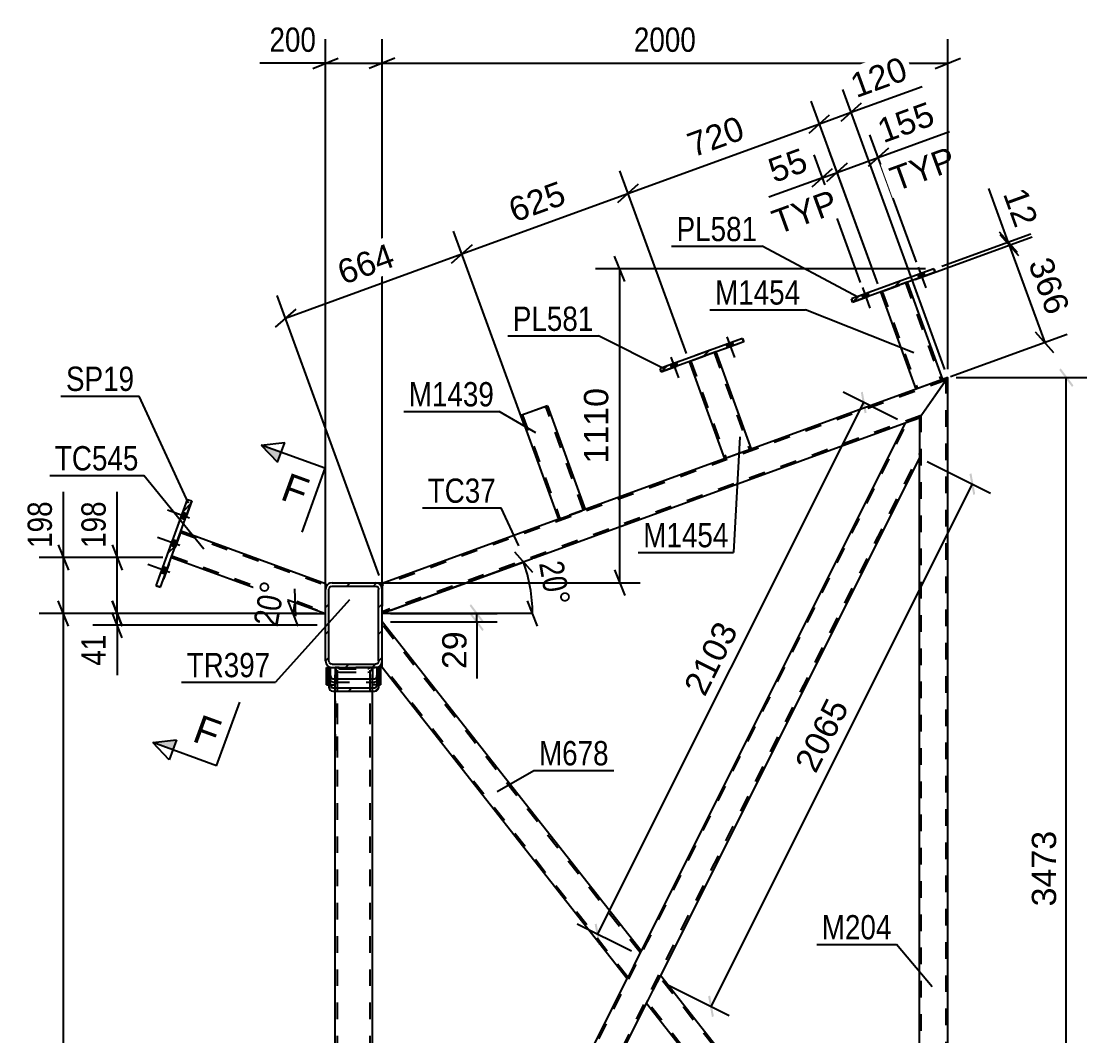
# Model space of a CAD drawing. Header units: millimetres. Extents: x -147 to 1042, y -583 to 258.
# Drawn here: x 128.5 to 254.1, y -485.5 to -365.9 of the extents above; entities that cross this region are included whole.
import ezdxf

# ---------------------------------------------------------------- set-up
doc = ezdxf.new("R2010")
doc.units = ezdxf.units.MM
doc.linetypes.add('DXK_LINE_DOT2', pattern=[3.9198, 1.9599, -1.9599])
doc.styles.add('Arial', font='arial.ttf', dxfattribs={"height": 0.2})
doc.styles.add('Arial Narrow', font='ARIALN.TTF', dxfattribs={"height": 0.2})

# ---------------------------------------------------------------- blocks, each defined once
blk = doc.blocks.new('Part-335478933-2791 - 2621')
at = {"linetype": 'Continuous'}
h = blk.add_hatch(dxfattribs=at)
h.set_pattern_fill('', scale=0.7, style=0, pattern_type=0)
h.set_pattern_definition([(45, (144.9265, -432.6622), (-1.57154, 1.57154), [])])
h.paths.add_polyline_path([(144.43, -432.48), (144.93, -432.66), (148.63, -422.48), (148.13, -422.3)])
at = {"color": 7, "linetype": 'DXK_LINE_DOT2'}
for p, q in [((144.43, -432.48), (148.13, -422.3)), ((148.63, -422.48), (144.93, -432.66)), ((148.13, -422.3), (148.63, -422.48)), ((144.93, -432.66), (144.43, -432.48))]:
    blk.add_line(p, q, dxfattribs=at)
at = {"color": 2, "linetype": 'Continuous'}
for p, q in [((144.43, -432.48), (148.13, -422.3)), ((144.93, -432.66), (148.63, -422.48)), ((148.13, -422.3), (148.63, -422.48)), ((144.43, -432.48), (144.93, -432.66))]:
    blk.add_line(p, q, dxfattribs=at)
blk = doc.blocks.new('Part-335478933-2703 - 2621')
at = {"color": 7, "linetype": 'DXK_LINE_DOT2'}
for p, q in [((165.51, -442.12), (169.91, -442.12)), ((165.51, -444.92), (165.51, -442.12)), ((165.78, -538.46), (165.78, -442.12)), ((169.64, -538.46), (169.64, -442.12)), ((169.91, -444.92), (169.91, -442.12)), ((165.51, -538.46), (165.51, -535.66)), ((169.91, -538.46), (169.91, -535.66)), ((165.51, -538.46), (169.91, -538.46))]:
    blk.add_line(p, q, dxfattribs=at)
at = {"color": 2, "linetype": 'Continuous'}
for p, q in [((165.51, -535.66), (165.51, -444.92)), ((169.91, -535.66), (169.91, -444.92))]:
    blk.add_line(p, q, dxfattribs=at)
blk = doc.blocks.new('Part-335478933-2632 - 2621')
at = {"color": 2, "linetype": 'Continuous'}
for p, q in [((169.91, -442.12), (169.91, -443.45)), ((170.44, -442.12), (170.24, -442.12)), ((170.91, -442.12), (170.71, -442.12)), ((170.91, -444.17), (170.91, -442.12)), ((170.91, -444.17), (170.7, -444.17))]:
    blk.add_line(p, q, dxfattribs=at)
at = {"color": 7, "linetype": 'DXK_LINE_DOT2'}
for p, q in [((170.24, -442.12), (169.91, -442.12)), ((170.71, -442.12), (170.44, -442.12)), ((169.91, -444.17), (169.91, -443.45)), ((170.7, -444.17), (169.91, -444.17))]:
    blk.add_line(p, q, dxfattribs=at)
blk = doc.blocks.new('Part-335478933-2642 - 2621')
at = {"color": 2, "linetype": 'Continuous'}
for p, q in [((164.51, -442.12), (164.71, -442.12)), ((164.51, -444.17), (164.51, -442.12)), ((164.98, -442.12), (165.18, -442.12)), ((165.51, -442.12), (165.51, -443.45)), ((164.51, -444.17), (164.71, -444.17))]:
    blk.add_line(p, q, dxfattribs=at)
at = {"color": 7, "linetype": 'DXK_LINE_DOT2'}
for p, q in [((164.71, -442.12), (164.98, -442.12)), ((165.18, -442.12), (165.51, -442.12)), ((164.71, -444.17), (165.51, -444.17)), ((165.51, -444.17), (165.51, -443.45))]:
    blk.add_line(p, q, dxfattribs=at)
blk = doc.blocks.new('Part-335478933-2667 - 2621')
at = {"linetype": 'Continuous'}
h = blk.add_hatch(dxfattribs=at)
h.set_pattern_fill('', scale=0.7, style=0, pattern_type=0)
h.set_pattern_definition([(45, (164.3764, -441.3226), (-1.57154, 1.57154), [])])
h.paths.add_polyline_path([(164.38, -432.92), (164.38, -441.32), (164.44, -441.63), (164.61, -441.89), (164.87, -442.06), (165.18, -442.12), (170.24, -442.12), (170.55, -442.06), (170.81, -441.89), (170.98, -441.63), (171.04, -441.32), (171.04, -432.92), (170.98, -432.62), (170.81, -432.36), (170.55, -432.18), (170.24, -432.12), (165.18, -432.12), (164.87, -432.18), (164.61, -432.36), (164.44, -432.62)])
h.paths.add_polyline_path([(164.89, -432.64), (165.02, -432.55), (165.18, -432.52), (170.24, -432.52), (170.4, -432.55), (170.53, -432.64), (170.61, -432.77), (170.64, -432.92), (170.64, -441.32), (170.61, -441.48), (170.53, -441.61), (170.4, -441.69), (170.24, -441.72), (165.18, -441.72), (165.02, -441.69), (164.89, -441.61), (164.81, -441.48), (164.78, -441.32), (164.78, -432.92), (164.81, -432.77)])
at = {"color": 2, "linetype": 'Continuous'}
for p, q in [((164.44, -432.62), (164.38, -432.92)), ((164.38, -441.32), (164.38, -432.92)), ((164.78, -432.92), (164.81, -432.77)), ((164.78, -441.32), (164.78, -432.92)), ((165.18, -432.12), (164.87, -432.18)), ((165.02, -432.55), (165.18, -432.52)), ((165.18, -432.12), (170.24, -432.12)), ((165.18, -432.52), (170.24, -432.52)), ((170.55, -432.18), (170.24, -432.12)), ((170.24, -432.52), (170.4, -432.55)), ((170.61, -432.77), (170.64, -432.92)), ((170.64, -441.32), (170.64, -432.92)), ((171.04, -432.92), (170.98, -432.62)), ((171.04, -441.32), (171.04, -432.92)), ((164.38, -441.32), (164.44, -441.63)), ((164.81, -441.48), (164.78, -441.32)), ((165.18, -441.72), (165.02, -441.69)), ((165.18, -441.72), (170.24, -441.72)), ((170.4, -441.69), (170.24, -441.72)), ((170.64, -441.32), (170.61, -441.48)), ((170.98, -441.63), (171.04, -441.32)), ((164.87, -442.06), (165.18, -442.12)), ((165.18, -442.12), (170.24, -442.12)), ((170.24, -442.12), (170.55, -442.06))]:
    blk.add_line(p, q, dxfattribs=at)
for centre, radius, start, end in [((165.18, -432.92), 0.8, 112.5, 157.5), ((165.18, -432.92), 0.4, 112.5, 157.5), ((170.24, -432.92), 0.4, 22.5, 67.5), ((170.24, -432.92), 0.8, 22.5, 67.5), ((165.18, -441.32), 0.8, 202.5, 247.5), ((165.18, -441.32), 0.4, 202.5, 247.5), ((170.24, -441.32), 0.4, 292.5, 337.5), ((170.24, -441.32), 0.8, 292.5, 337.5)]:
    blk.add_arc(centre, radius, start, end, dxfattribs=at)
blk = doc.blocks.new('Part-335478933-2677 - 2621')
at = {"color": 7, "linetype": 'DXK_LINE_DOT2'}
for p, q in [((147.35, -426.01), (146.21, -429.14)), ((147.28, -426.19), (164.38, -432.42)), ((146.28, -428.95), (164.38, -435.54)), ((164.38, -432.33), (164.38, -432.2)), ((164.38, -435.75), (164.38, -432.92))]:
    blk.add_line(p, q, dxfattribs=at)
at = {"color": 2, "linetype": 'Continuous'}
for p, q in [((147.35, -426.01), (164.38, -432.2)), ((146.21, -429.14), (164.38, -435.75)), ((164.38, -432.2), (164.38, -432.24)), ((164.38, -432.24), (164.38, -432.33)), ((164.38, -432.33), (164.38, -432.92))]:
    blk.add_line(p, q, dxfattribs=at)
blk = doc.blocks.new('Part-335478933-8691 - 2621')
at = {"color": 7, "linetype": 'DXK_LINE_DOT2'}
for p, q in [((190.52, -411.28), (187.39, -412.42)), ((190.22, -411.39), (190.28, -411.37)), ((190.28, -411.37), (190.29, -411.37)), ((190.29, -411.37), (190.32, -411.36)), ((190.33, -411.35), (190.32, -411.36)), ((190.33, -411.35), (190.33, -411.35)), ((194.77, -423.57), (190.33, -411.35)), ((187.58, -412.35), (187.58, -412.35)), ((187.58, -412.35), (192.01, -424.57)), ((194.96, -423.5), (191.83, -424.64)), ((194.73, -423.58), (194.58, -423.64)), ((192.01, -424.57), (192.03, -424.56)), ((192.03, -424.56), (192.06, -424.55)), ((192.06, -424.55), (192.07, -424.55))]:
    blk.add_line(p, q, dxfattribs=at)
at = {"color": 2, "linetype": 'Continuous'}
for p, q in [((190.15, -411.42), (187.39, -412.42)), ((190.15, -411.42), (190.52, -411.28)), ((190.52, -411.28), (190.52, -411.28)), ((190.52, -411.28), (194.96, -423.5)), ((187.39, -412.42), (187.39, -412.42)), ((187.39, -412.42), (191.83, -424.64)), ((192.2, -424.5), (194.58, -423.64)), ((194.85, -423.54), (194.58, -423.64)), ((194.93, -423.51), (194.85, -423.54)), ((194.96, -423.5), (194.93, -423.51)), ((192.2, -424.5), (191.83, -424.64))]:
    blk.add_line(p, q, dxfattribs=at)
blk = doc.blocks.new('Part-335478933-2712 - 2621')
at = {"linetype": 'Continuous'}
h = blk.add_hatch(dxfattribs=at)
h.set_pattern_fill('', scale=0.7, style=0, pattern_type=0)
h.set_pattern_definition([(45, (164.7097, -444.1387), (-1.57154, 1.57154), [])])
h.paths.add_polyline_path([(164.71, -442.12), (164.71, -444.14), (164.75, -444.44), (164.87, -444.69), (165.04, -444.86), (165.24, -444.92), (170.18, -444.92), (170.38, -444.86), (170.55, -444.69), (170.67, -444.44), (170.71, -444.14), (170.71, -442.12), (170.44, -442.12), (170.44, -444.14), (170.42, -444.29), (170.36, -444.41), (170.28, -444.5), (170.18, -444.53), (165.24, -444.53), (165.14, -444.5), (165.05, -444.41), (165, -444.29), (164.98, -444.14), (164.98, -442.12)])
at = {"color": 7, "linetype": 'DXK_LINE_DOT2'}
for p, q in [((164.71, -444.14), (164.71, -442.12)), ((164.98, -442.12), (164.71, -442.12)), ((164.75, -443.36), (164.71, -443.06)), ((164.98, -444.14), (164.98, -442.12)), ((170.71, -442.12), (170.44, -442.12)), ((170.44, -442.12), (170.44, -444.14)), ((170.71, -443.06), (170.67, -443.36)), ((170.71, -444.14), (170.71, -442.12)), ((165.24, -443.84), (165.04, -443.78)), ((165.24, -443.84), (170.18, -443.84)), ((170.38, -443.78), (170.18, -443.84))]:
    blk.add_line(p, q, dxfattribs=at)
at = {"color": 2, "linetype": 'Continuous'}
for p, q in [((164.71, -444.14), (164.71, -442.12)), ((164.98, -442.12), (164.71, -442.12)), ((164.98, -444.14), (164.98, -442.12)), ((164.98, -443.06), (165, -443.21)), ((170.42, -443.21), (170.44, -443.06)), ((170.71, -442.12), (170.44, -442.12)), ((170.44, -442.12), (170.44, -444.14)), ((170.71, -444.14), (170.71, -442.12)), ((164.71, -444.14), (164.75, -444.44)), ((165, -444.29), (164.98, -444.14)), ((165.14, -443.42), (165.24, -443.45)), ((165.24, -443.45), (170.18, -443.45)), ((170.18, -443.45), (170.28, -443.42)), ((170.44, -444.14), (170.42, -444.29)), ((170.67, -444.44), (170.71, -444.14)), ((165.04, -444.86), (165.24, -444.92)), ((165.24, -444.53), (165.14, -444.5)), ((165.24, -444.53), (170.18, -444.53)), ((165.24, -444.92), (170.18, -444.92)), ((170.28, -444.5), (170.18, -444.53)), ((170.18, -444.92), (170.38, -444.86))]:
    blk.add_line(p, q, dxfattribs=at)
for centre, radius, start, end in [((165.34, -443.13), 0.354, 193.2949, 235.5336), ((170.08, -443.13), 0.354, 304.4664, 346.7051), ((165.44, -444.27), 0.709, 193.2949, 235.5336), ((165.34, -444.21), 0.354, 193.2949, 235.5336), ((170.08, -444.21), 0.354, 304.4664, 346.7051), ((169.98, -444.27), 0.709, 304.4664, 346.7051)]:
    blk.add_arc(centre, radius, start, end, dxfattribs=at)
at = {"color": 7, "linetype": 'DXK_LINE_DOT2'}
for centre, start, end in [((165.44, -443.2), 193.2949, 235.5336), ((169.98, -443.2), 304.4664, 346.7051)]:
    blk.add_arc(centre, 0.709, start, end, dxfattribs=at)
blk = doc.blocks.new('Part-335478933-2781 - 2621')
at = {"color": 2, "linetype": 'Continuous'}
for p, q in [((237.71, -407.94), (234.38, -412.7)), ((237.71, -407.94), (237.09, -408.16)), ((235.9, -408.6), (214.54, -416.37)), ((232.68, -413.32), (171.04, -435.75)), ((213.33, -416.81), (194.96, -423.5)), ((192.2, -424.5), (171.04, -432.2)), ((171.04, -432.2), (171.04, -432.63)), ((171.04, -432.63), (171.04, -432.92))]:
    blk.add_line(p, q, dxfattribs=at)
at = {"color": 7, "linetype": 'DXK_LINE_DOT2'}
for p, q in [((237.59, -408.11), (237.71, -407.94)), ((237.51, -408.22), (171.04, -432.42)), ((237.09, -408.16), (235.9, -408.6)), ((234.58, -412.41), (171.04, -435.54)), ((234.38, -412.7), (232.68, -413.32)), ((214.54, -416.37), (213.33, -416.81)), ((194.96, -423.5), (192.2, -424.5)), ((171.04, -432.2), (171.04, -432.24)), ((171.04, -432.24), (171.04, -432.33)), ((171.04, -432.92), (171.04, -435.75))]:
    blk.add_line(p, q, dxfattribs=at)
blk = doc.blocks.new('Part-335478933-8683 - 2621')
at = {"color": 7, "linetype": 'DXK_LINE_DOT2'}
for p, q in [((207.24, -406.04), (210.37, -404.91)), ((210.37, -404.91), (207.24, -406.04)), ((210.18, -404.97), (210.18, -404.97)), ((210.18, -404.97), (214.35, -416.44)), ((210.37, -404.91), (210.37, -404.91)), ((207.24, -406.04), (207.24, -406.04)), ((207.24, -406.04), (207.24, -406.05)), ((207.24, -406.04), (207.24, -406.05)), ((207.43, -405.98), (207.43, -405.98)), ((207.43, -405.98), (211.59, -417.44)), ((214.54, -416.37), (211.4, -417.51)), ((214.33, -416.45), (214.3, -416.46)), ((211.4, -417.51), (211.4, -417.51))]:
    blk.add_line(p, q, dxfattribs=at)
at = {"color": 2, "linetype": 'Continuous'}
for p, q in [((210.37, -404.91), (214.54, -416.37)), ((207.24, -406.05), (211.4, -417.51)), ((214.54, -416.37), (211.4, -417.51))]:
    blk.add_line(p, q, dxfattribs=at)
blk = doc.blocks.new('Part-335478933-2821 - 2621')
at = {"color": 2, "linetype": 'Continuous'}
for p, q in [((237.71, -407.94), (237.31, -408.51)), ((237.71, -523.72), (237.71, -407.94)), ((237.31, -408.51), (234.38, -412.7)), ((234.38, -517.24), (234.38, -417.38))]:
    blk.add_line(p, q, dxfattribs=at)
at = {"color": 7, "linetype": 'DXK_LINE_DOT2'}
for p, q in [((237.71, -407.94), (237.59, -408.11)), ((237.51, -523.49), (237.51, -408.22)), ((234.38, -412.7), (234.38, -417.38)), ((234.58, -520.22), (234.58, -412.41)), ((234.38, -520), (234.38, -517.24)), ((237.71, -523.72), (234.38, -520))]:
    blk.add_line(p, q, dxfattribs=at)
blk = doc.blocks.new('Part-335478933-2836 - 2621')
at = {"color": 2, "linetype": 'Continuous'}
for p, q in [((234.38, -412.7), (232.68, -413.32)), ((234.38, -412.7), (234.38, -417.38)), ((232.68, -413.32), (201.56, -475.53)), ((234.38, -417.38), (203.84, -478.42)), ((170.91, -536.81), (199.91, -478.82)), ((171.5, -543.09), (202.19, -481.72))]:
    blk.add_line(p, q, dxfattribs=at)
at = {"color": 7, "linetype": 'DXK_LINE_DOT2'}
for p, q in [((170.3, -538.47), (232.95, -413.22)), ((171.22, -543.19), (234.38, -416.93)), ((201.56, -475.53), (199.91, -478.82)), ((203.84, -478.42), (202.19, -481.72)), ((170.08, -538.46), (170.91, -536.81)), ((170.24, -538.46), (170.08, -538.46)), ((170.22, -538.46), (170.24, -538.46)), ((170.51, -538.51), (170.24, -538.46)), ((170.55, -538.52), (170.51, -538.51)), ((170.51, -538.51), (170.55, -538.52)), ((170.51, -538.51), (170.55, -538.52)), ((170.55, -538.52), (170.51, -538.51)), ((171.04, -539.26), (170.98, -538.95)), ((170.98, -538.95), (171.04, -539.26)), ((170.98, -538.95), (171.04, -539.26)), ((171.04, -539.26), (170.98, -538.95)), ((171.04, -543.25), (171.04, -539.26)), ((171.04, -543.25), (171.5, -543.09))]:
    blk.add_line(p, q, dxfattribs=at)
blk.add_arc((170.24, -539.26), 0.8, 22.5, 67.5, dxfattribs=at)
blk.add_arc((170.24, -539.26), 0.8, 22.5, 67.5, dxfattribs=at)
blk.add_arc((170.24, -539.26), 0.8, 22.5, 67.5, dxfattribs=at)
blk.add_arc((170.24, -539.26), 0.8, 22.5, 67.5, dxfattribs=at)
blk = doc.blocks.new('Part-335478933-2851 - 2621')
at = {"color": 2, "linetype": 'Continuous'}
for p, q in [((202.39, -481.32), (203.84, -478.42)), ((234.38, -517.24), (203.84, -478.42)), ((202.19, -481.72), (202.39, -481.32)), ((232.89, -520.74), (202.19, -481.72)), ((234.38, -520), (234.38, -517.24))]:
    blk.add_line(p, q, dxfattribs=at)
at = {"color": 7, "linetype": 'DXK_LINE_DOT2'}
for p, q in [((234.38, -517.57), (203.74, -478.62)), ((202.21, -481.69), (202.39, -481.32)), ((233.08, -520.67), (202.29, -481.52)), ((234.15, -519.75), (233.96, -519.93)), ((234.38, -520), (234.15, -519.75)), ((234.24, -520.25), (232.89, -520.74)), ((234.24, -520.25), (233.96, -519.93))]:
    blk.add_line(p, q, dxfattribs=at)
blk = doc.blocks.new('Part-335478933-2866 - 2621')
at = {"color": 2, "linetype": 'Continuous'}
for p, q in [((201.56, -475.53), (171.04, -436.73)), ((171.04, -442.12), (171.04, -441.32)), ((199.91, -478.82), (171.04, -442.12)), ((201.56, -475.53), (199.91, -478.82))]:
    blk.add_line(p, q, dxfattribs=at)
at = {"color": 7, "linetype": 'DXK_LINE_DOT2'}
for p, q in [((171.04, -441.32), (171.04, -436.73)), ((201.46, -475.73), (171.04, -437.06)), ((200.01, -478.63), (171.04, -441.8))]:
    blk.add_line(p, q, dxfattribs=at)
blk = doc.blocks.new('Bolt-335478933-2869 - 2621')
at = {"linetype": 'Continuous'}
for points in [[(147.82, -424.71), (148.07, -424.02), (147.57, -423.83), (147.32, -424.52)], [(147.82, -424.71), (148.07, -424.02), (147.57, -423.83), (147.32, -424.52)], [(146.65, -427.92), (146.9, -427.23), (146.4, -427.05), (146.15, -427.73)], [(145.49, -431.13), (145.74, -430.44), (145.23, -430.26), (144.98, -430.94)], [(145.49, -431.13), (145.74, -430.44), (145.23, -430.26), (144.98, -430.94)]]:
    blk.add_hatch(color=1, dxfattribs=at).paths.add_polyline_path(points)
at = {"color": 1, "linetype": 'Continuous'}
for p, q in [((148.35, -424.51), (145.76, -423.56)), ((148.35, -424.51), (145.76, -423.56)), ((148.07, -424.02), (147.57, -423.83)), ((148.07, -424.02), (147.57, -423.83)), ((147.82, -424.71), (147.32, -424.52)), ((147.82, -424.71), (147.32, -424.52)), ((147.19, -427.72), (144.59, -426.77)), ((146.65, -427.92), (146.15, -427.73)), ((146.9, -427.23), (146.4, -427.05)), ((146.02, -430.93), (143.42, -429.98)), ((146.02, -430.93), (143.42, -429.98)), ((145.74, -430.44), (145.23, -430.26)), ((145.74, -430.44), (145.23, -430.26)), ((145.49, -431.13), (144.98, -430.94)), ((145.49, -431.13), (144.98, -430.94))]:
    blk.add_line(p, q, dxfattribs=at)
blk = doc.blocks.new('Part-335478933-2882 - 2621')
at = {"color": 7, "linetype": 'DXK_LINE_DOT2'}
for p, q in [((169.91, -442.12), (165.51, -442.12)), ((165.51, -442.12), (165.51, -452.73)), ((165.54, -442.12), (165.55, -442.2)), ((165.78, -452.73), (165.78, -442.12)), ((165.85, -442.18), (165.83, -442.12)), ((165.84, -442.62), (166.04, -442.68)), ((165.94, -442.26), (165.85, -442.18)), ((166.04, -442.29), (165.94, -442.26)), ((166.04, -442.29), (169.38, -442.29)), ((166.04, -442.68), (169.38, -442.68)), ((169.48, -442.26), (169.38, -442.29)), ((169.38, -442.68), (169.58, -442.62)), ((169.56, -442.18), (169.48, -442.26)), ((169.59, -442.12), (169.56, -442.18)), ((169.64, -452.73), (169.64, -442.12)), ((169.87, -442.2), (169.88, -442.12)), ((169.91, -452.73), (169.91, -442.12))]:
    blk.add_line(p, q, dxfattribs=at)
for centre, start, end in [((166.24, -442.04), 193.2777, 235.5043), ((169.18, -442.04), 304.4957, 346.7223)]:
    blk.add_arc(centre, 0.709, start, end, dxfattribs=at)
blk = doc.blocks.new('Part-335478933-8688 - 2621')
at = {"linetype": 'Continuous'}
h = blk.add_hatch(dxfattribs=at)
h.set_pattern_fill('', scale=0.7, style=0, pattern_type=0)
h.set_pattern_definition([(45, (226.503, -399.0358), (-1.57154, 1.57154), [])])
h.paths.add_polyline_path([(226.37, -398.66), (226.5, -399.04), (236.21, -395.5), (236.08, -395.12)])
at = {"color": 7, "linetype": 'DXK_LINE_DOT2'}
for p, q in [((236.08, -395.12), (226.37, -398.66)), ((226.5, -399.04), (236.21, -395.5)), ((236.08, -395.12), (236.21, -395.5)), ((226.37, -398.66), (226.5, -399.04))]:
    blk.add_line(p, q, dxfattribs=at)
at = {"color": 2, "linetype": 'Continuous'}
for p, q in [((236.08, -395.12), (226.37, -398.66)), ((236.21, -395.5), (226.5, -399.04)), ((236.08, -395.12), (236.08, -395.12)), ((236.21, -395.5), (236.08, -395.12)), ((236.21, -395.5), (236.21, -395.5)), ((226.37, -398.66), (226.37, -398.66)), ((226.5, -399.04), (226.37, -398.66)), ((226.5, -399.04), (226.5, -399.04))]:
    blk.add_line(p, q, dxfattribs=at)
blk = doc.blocks.new('Part-335478933-8684 - 2621')
at = {"linetype": 'Continuous'}
h = blk.add_hatch(dxfattribs=at)
h.set_pattern_fill('', scale=0.7, style=0, pattern_type=0)
h.set_pattern_definition([(45, (203.9505, -407.2443), (-1.57154, 1.57154), [])])
h.paths.add_polyline_path([(203.81, -406.87), (203.95, -407.24), (213.66, -403.71), (213.52, -403.33)])
at = {"color": 7, "linetype": 'DXK_LINE_DOT2'}
for p, q in [((213.52, -403.33), (203.81, -406.87)), ((203.95, -407.24), (213.66, -403.71)), ((213.52, -403.33), (213.66, -403.71)), ((203.81, -406.87), (203.95, -407.24))]:
    blk.add_line(p, q, dxfattribs=at)
at = {"color": 2, "linetype": 'Continuous'}
for p, q in [((213.52, -403.33), (203.81, -406.87)), ((213.66, -403.71), (203.95, -407.24)), ((213.52, -403.33), (213.52, -403.33)), ((213.66, -403.71), (213.52, -403.33)), ((213.66, -403.71), (213.66, -403.71)), ((203.81, -406.87), (203.81, -406.87)), ((203.95, -407.24), (203.81, -406.87)), ((203.95, -407.24), (203.95, -407.24))]:
    blk.add_line(p, q, dxfattribs=at)
blk = doc.blocks.new('Part-335478933-8687 - 2621')
at = {"color": 7, "linetype": 'DXK_LINE_DOT2'}
for p, q in [((229.79, -397.84), (232.92, -396.7)), ((232.92, -396.7), (229.79, -397.84)), ((232.92, -396.7), (232.92, -396.7)), ((229.79, -397.84), (229.79, -397.84)), ((229.79, -397.84), (229.79, -397.84)), ((229.79, -397.84), (229.79, -397.84)), ((229.98, -397.77), (229.98, -397.77)), ((229.98, -397.77), (234.14, -409.24)), ((232.74, -396.77), (232.74, -396.77)), ((232.74, -396.77), (236.9, -408.23)), ((237.09, -408.17), (233.96, -409.3)), ((233.96, -409.3), (233.96, -409.3)), ((236.89, -408.24), (236.86, -408.25))]:
    blk.add_line(p, q, dxfattribs=at)
at = {"color": 2, "linetype": 'Continuous'}
for p, q in [((232.92, -396.7), (237.09, -408.17)), ((229.79, -397.84), (233.96, -409.3)), ((237.09, -408.17), (233.96, -409.3))]:
    blk.add_line(p, q, dxfattribs=at)
blk = doc.blocks.new('Bolt-335478933-8693 - 2621')
at = {"linetype": 'Continuous'}
for points in [[(212.3, -403.78), (211.61, -404.03), (211.75, -404.4), (212.44, -404.15)], [(205.72, -406.17), (205.04, -406.42), (205.17, -406.8), (205.86, -406.55)]]:
    blk.add_hatch(color=1, dxfattribs=at).paths.add_polyline_path(points)
at = {"color": 1, "linetype": 'Continuous'}
for p, q in [((211.61, -404.03), (211.75, -404.4)), ((211.67, -403.12), (212.56, -405.56)), ((212.3, -403.78), (212.44, -404.15)), ((205.09, -405.52), (205.98, -407.96)), ((205.04, -406.42), (205.17, -406.8)), ((205.72, -406.17), (205.86, -406.55))]:
    blk.add_line(p, q, dxfattribs=at)
blk = doc.blocks.new('Bolt-335478933-8697 - 2621')
at = {"linetype": 'Continuous'}
for points in [[(234.85, -395.57), (234.17, -395.82), (234.3, -396.2), (234.99, -395.95)], [(228.28, -397.96), (227.59, -398.22), (227.72, -398.59), (228.41, -398.34)]]:
    blk.add_hatch(color=1, dxfattribs=at).paths.add_polyline_path(points)
at = {"color": 1, "linetype": 'Continuous'}
for p, q in [((234.22, -394.91), (235.11, -397.35)), ((234.17, -395.82), (234.3, -396.2)), ((234.85, -395.57), (234.99, -395.95)), ((227.65, -397.31), (228.54, -399.75)), ((228.28, -397.96), (228.41, -398.34)), ((227.59, -398.22), (227.72, -398.59))]:
    blk.add_line(p, q, dxfattribs=at)
blk = doc.blocks.new('StraightDimension-335478933-12580 - 2621')
at = {"color": 7, "linetype": 'Continuous'}
for p, q in [((234.01, -394.31), (228.54, -379.3)), ((229.45, -396.9), (223.69, -381.07)), ((230.72, -380.9), (228.31, -383.06)), ((223.46, -384.82), (225.86, -382.67)), ((224.66, -383.75), (229.52, -381.98))]:
    blk.add_line(p, q, dxfattribs=at)
at = {"color": 0}
blk.add_wipeout([(237.15, -378.4), (235.71, -374.45), (228.32, -377.15), (229.75, -381.09)], dxfattribs=at)
at = {"color": 7, "linetype": 'Continuous'}
blk.add_line((229.52, -381.98), (237.9, -378.93), dxfattribs=at)
at = {"color": 0, "linetype": 'Continuous'}
blk.add_wipeout([(239.67, -383.71), (238.23, -379.76), (229.8, -382.83), (231.23, -386.78)], dxfattribs=at)
at = {"color": 7, "linetype": 'Continuous'}
blk.add_line((229.52, -381.98), (237.9, -378.93), dxfattribs=at)
at = {"color": 3, "style": 'Arial'}
blk.add_text('155', height=2.865, rotation=20.0077, dxfattribs=at).set_placement((230.11, -380.32))
at = {"color": 3, "linetype": 'Continuous', "style": 'Arial'}
blk.add_text('TYP', height=2.865, rotation=20.0077, dxfattribs=at).set_placement((231.59, -386.01))
blk = doc.blocks.new('StraightDimension-335478933-12527 - 2621')
at = {"color": 7, "linetype": 'Continuous'}
for p, q in [((139.82, -429.14), (139.82, -421.4)), ((139.82, -429.14), (139.82, -421.4)), ((139.22, -427.64), (140.42, -430.64)), ((145.21, -429.14), (136.97, -429.14)), ((139.82, -435.75), (139.82, -429.14)), ((140.42, -437.25), (139.22, -434.25)), ((163.38, -435.75), (136.97, -435.75))]:
    blk.add_line(p, q, dxfattribs=at)
at = {"color": 0}
blk.add_wipeout([(139.07, -421.93), (134.87, -421.93), (134.87, -428.61), (139.07, -428.61)], dxfattribs=at)
at = {"color": 3, "style": 'Arial Narrow'}
blk.add_text('198', height=2.863, rotation=90.0002, dxfattribs=at).set_placement((138.47, -428.01))
blk = doc.blocks.new('StraightDimension-335478933-2927 - 2621')
at = {"linetype": 'Continuous'}
for points in [[(183.02, -436.65), (182.87, -436.85), (181.37, -434.85), (181.52, -434.65)], [(181.37, -435.83), (181.52, -435.63), (183.02, -437.63), (182.87, -437.83)]]:
    blk.add_hatch(color=7, dxfattribs=at).paths.add_polyline_path(points)
at = {"color": 7, "linetype": 'Continuous'}
for p, q in [((172.04, -435.75), (184.59, -435.75)), ((172.04, -436.73), (184.59, -436.73)), ((182.19, -436.73), (182.19, -435.75))]:
    blk.add_line(p, q, dxfattribs=at)
at = {"color": 0}
blk.add_wipeout([(181.59, -437.26), (177.39, -437.26), (177.39, -442.9), (181.59, -442.9)], dxfattribs=at)
at = {"color": 7, "linetype": 'Continuous'}
blk.add_line((182.19, -436.73), (182.19, -443.43), dxfattribs=at)
blk.add_line((182.19, -436.73), (182.19, -443.43), dxfattribs=at)
at = {"color": 3, "style": 'Arial'}
blk.add_text('29', height=2.865, rotation=90.0002, dxfattribs=at).set_placement((180.99, -442.3))
blk = doc.blocks.new('StraightDimension-335478933-2929 - 2621')
at = {"linetype": 'Continuous'}
for points in [[(240.27, -419.32), (240.5, -419.21), (240.94, -421.67), (240.72, -421.78)], [(210.14, -483.24), (209.92, -483.35), (209.47, -480.89), (209.7, -480.78)]]:
    blk.add_hatch(color=7, dxfattribs=at).paths.add_polyline_path(points)
at = {"color": 7, "linetype": 'Continuous'}
for p, q in [((235.27, -417.82), (242.75, -421.57)), ((209.81, -482.07), (240.61, -420.49)), ((204.47, -479.4), (211.95, -483.14))]:
    blk.add_line(p, q, dxfattribs=at)
at = {"color": 0}
blk.add_wipeout([(226.93, -446.5), (223.17, -444.62), (218.66, -453.65), (222.41, -455.53)], dxfattribs=at)
at = {"color": 3, "style": 'Arial'}
blk.add_text('2065', height=2.865, rotation=63.4264, dxfattribs=at).set_placement((222.14, -454.72))
blk = doc.blocks.new('StraightDimension-335478933-2931 - 2621')
at = {"linetype": 'Continuous'}
for points in [[(227.47, -409.7), (227.69, -409.59), (228.14, -412.05), (227.91, -412.16)], [(196.77, -474.75), (196.55, -474.86), (196.1, -472.4), (196.33, -472.29)]]:
    blk.add_hatch(color=7, dxfattribs=at).paths.add_polyline_path(points)
at = {"color": 7, "linetype": 'Continuous'}
for p, q in [((231.79, -412.87), (225.39, -409.67)), ((196.44, -473.58), (227.8, -410.88)), ((200.42, -475.57), (194.02, -472.37))]:
    blk.add_line(p, q, dxfattribs=at)
at = {"color": 0}
blk.add_wipeout([(213.84, -437.44), (210.08, -435.57), (205.57, -444.59), (209.32, -446.47)], dxfattribs=at)
at = {"color": 3, "style": 'Arial'}
blk.add_text('2103', height=2.865, rotation=63.4264, dxfattribs=at).set_placement((209.06, -445.67))
blk = doc.blocks.new('StraightDimension-335478933-2966 - 2621')
at = {"linetype": 'Continuous'}
for points in [[(250.86, -407.04), (251.01, -406.84), (252.51, -408.84), (252.36, -409.04)], [(252.51, -524.62), (252.36, -524.82), (250.86, -522.82), (251.01, -522.62)]]:
    blk.add_hatch(color=7, dxfattribs=at).paths.add_polyline_path(points)
at = {"color": 7, "linetype": 'Continuous'}
for p, q in [((238.71, -407.94), (254.08, -407.94)), ((251.68, -523.72), (251.68, -407.94)), ((238.57, -523.72), (254.08, -523.72))]:
    blk.add_line(p, q, dxfattribs=at)
at = {"color": 0}
blk.add_wipeout([(251.08, -460.78), (246.88, -460.78), (246.88, -470.88), (251.08, -470.88)], dxfattribs=at)
at = {"color": 3, "style": 'Arial'}
blk.add_text('3473', height=2.865, rotation=90.0002, dxfattribs=at).set_placement((250.48, -470.28))
blk = doc.blocks.new('StraightDimension-335478933-2978 - 2621')
at = {"color": 7, "linetype": 'Continuous'}
for p, q in [((171.04, -434.75), (171.04, -368.03)), ((237.71, -406.94), (237.71, -368.03)), ((172.54, -370.28), (169.54, -371.48)), ((236.21, -371.48), (239.21, -370.28)), ((171.04, -370.88), (237.71, -370.88))]:
    blk.add_line(p, q, dxfattribs=at)
at = {"color": 0}
blk.add_wipeout([(208.63, -370.13), (208.63, -365.93), (200.12, -365.93), (200.12, -370.13)], dxfattribs=at)
at = {"color": 3, "style": 'Arial Narrow'}
blk.add_text('2000', height=2.863, dxfattribs=at).set_placement((200.72, -369.53))
blk = doc.blocks.new('StraightDimension-335478933-2985 - 2621')
at = {"color": 7, "linetype": 'Continuous'}
for p, q in [((164.38, -434.75), (164.38, -368.03)), ((171.04, -434.75), (171.04, -368.03)), ((162.88, -371.48), (165.88, -370.28)), ((172.54, -370.28), (169.54, -371.48)), ((164.38, -370.88), (156.64, -370.88)), ((164.38, -370.88), (156.64, -370.88)), ((164.38, -370.88), (171.04, -370.88))]:
    blk.add_line(p, q, dxfattribs=at)
at = {"color": 0}
blk.add_wipeout([(163.85, -370.13), (163.85, -365.93), (157.17, -365.93), (157.17, -370.13)], dxfattribs=at)
at = {"color": 3, "style": 'Arial Narrow'}
blk.add_text('200', height=2.863, dxfattribs=at).set_placement((157.77, -369.53))
blk = doc.blocks.new('AngleDimension-335478933-2994 - 2621')
at = {"color": 7, "linetype": 'Continuous'}
for p, q in [((160.74, -432.83), (160.84, -436.06)), ((161.16, -437.25), (159.96, -434.25)), ((163.44, -435.41), (160.79, -434.45)), ((160.79, -434.45), (164.38, -435.75)), ((160.56, -435.75), (164.38, -435.75))]:
    blk.add_line(p, q, dxfattribs=at)
blk.add_arc((164.38, -435.75), 3.81, 160, 180, dxfattribs=at)
at = {"color": 0}
blk.add_wipeout([(160.3, -431.75), (156.16, -431.02), (155.04, -437.38), (159.17, -438.11)], dxfattribs=at)
at = {"color": 3, "style": 'Arial Narrow'}
blk.add_text('20°', height=2.863, rotation=80.0021, dxfattribs=at).set_placement((158.69, -437.42))
blk = doc.blocks.new('AngleDimension-335478933-3003 - 2621')
at = {"color": 7, "linetype": 'Continuous'}
for p, q in [((186.63, -428.48), (188.78, -430.89)), ((187.71, -429.69), (171.04, -435.75)), ((171.98, -435.41), (187.71, -429.69)), ((189.37, -437.25), (188.17, -434.25)), ((188.77, -435.75), (171.04, -435.75))]:
    blk.add_line(p, q, dxfattribs=at)
blk.add_arc((171.04, -435.75), 17.73, 360, 20, dxfattribs=at)
at = {"color": 0}
blk.add_wipeout([(189.95, -435.7), (194.09, -434.97), (192.97, -428.61), (188.83, -429.34)], dxfattribs=at)
at = {"color": 3, "style": 'Arial Narrow'}
blk.add_text('20°', height=2.863, rotation=-80.0021, dxfattribs=at).set_placement((189.53, -429.82))
blk = doc.blocks.new('StraightDimension-335478933-12289 - 2621')
at = {"color": 7, "linetype": 'Continuous'}
for p, q in [((199.65, -396.62), (198.45, -393.62)), ((235.08, -395.12), (196.2, -395.12)), ((199.05, -432.12), (199.05, -395.12)), ((198.45, -430.62), (199.65, -433.62)), ((170, -432.12), (201.45, -432.12))]:
    blk.add_line(p, q, dxfattribs=at)
at = {"color": 0}
blk.add_wipeout([(198.3, -408.58), (194.1, -408.58), (194.1, -418.67), (198.3, -418.67)], dxfattribs=at)
at = {"color": 3, "style": 'Arial'}
blk.add_text('1110', height=2.865, rotation=90.0002, dxfattribs=at).set_placement((197.7, -418.07))
blk = doc.blocks.new('StraightDimension-335478933-12432 - 2621')
at = {"color": 7, "linetype": 'Continuous'}
for p, q in [((133.48, -429.14), (133.48, -421.4)), ((133.48, -429.14), (133.48, -421.4)), ((132.88, -427.64), (134.08, -430.64)), ((145.21, -429.14), (130.63, -429.14)), ((133.48, -435.75), (133.48, -429.14)), ((134.08, -437.25), (132.88, -434.25)), ((163.38, -435.75), (130.63, -435.75))]:
    blk.add_line(p, q, dxfattribs=at)
at = {"color": 0}
blk.add_wipeout([(132.73, -421.93), (128.53, -421.93), (128.53, -428.61), (132.73, -428.61)], dxfattribs=at)
at = {"color": 3, "style": 'Arial Narrow'}
blk.add_text('198', height=2.863, rotation=90.0002, dxfattribs=at).set_placement((132.13, -428.01))
blk = doc.blocks.new('StraightDimension-335478933-12433 - 2621')
at = {"color": 7, "linetype": 'Continuous'}
for p, q in [((134.08, -437.25), (132.88, -434.25)), ((163.38, -435.75), (130.63, -435.75)), ((133.48, -544.51), (133.48, -435.75)), ((132.88, -543.01), (134.08, -546.01)), ((153.98, -544.51), (130.63, -544.51))]:
    blk.add_line(p, q, dxfattribs=at)
at = {"color": 0}
blk.add_wipeout([(132.73, -485.88), (128.53, -485.88), (128.53, -494.39), (132.73, -494.39)], dxfattribs=at)
at = {"color": 3, "style": 'Arial Narrow'}
blk.add_text('3263', height=2.863, rotation=90.0002, dxfattribs=at).set_placement((132.13, -493.79))
blk = doc.blocks.new('StraightDimension-335478933-12528 - 2621')
at = {"color": 7, "linetype": 'Continuous'}
for p, q in [((139.22, -434.25), (140.42, -437.25)), ((140.42, -438.62), (139.22, -435.62)), ((163.38, -435.75), (136.97, -435.75)), ((139.82, -437.12), (139.82, -435.75)), ((163.38, -437.12), (136.97, -437.12)), ((139.82, -437.12), (139.82, -443.03)), ((139.82, -437.12), (139.82, -443.03))]:
    blk.add_line(p, q, dxfattribs=at)
at = {"color": 0}
blk.add_wipeout([(139.07, -437.65), (134.87, -437.65), (134.87, -442.5), (139.07, -442.5)], dxfattribs=at)
at = {"color": 3, "style": 'Arial Narrow'}
blk.add_text('41', height=2.863, rotation=90.0002, dxfattribs=at).set_placement((138.47, -441.9))
blk = doc.blocks.new('StraightDimension-335478933-12573 - 2621')
at = {"color": 7, "linetype": 'Continuous'}
for p, q in [((237.37, -407), (225.34, -373.98)), ((229.45, -396.9), (221.6, -375.34)), ((222.58, -378.02), (226.32, -376.66)), ((227.52, -375.58), (225.12, -377.73)), ((221.37, -379.1), (223.78, -376.94))]:
    blk.add_line(p, q, dxfattribs=at)
at = {"color": 0}
blk.add_wipeout([(233.95, -373.08), (232.52, -369.13), (225.12, -371.83), (226.56, -375.77)], dxfattribs=at)
at = {"color": 7, "linetype": 'Continuous'}
blk.add_line((226.32, -376.66), (234.7, -373.6), dxfattribs=at)
blk.add_line((226.32, -376.66), (234.7, -373.6), dxfattribs=at)
at = {"color": 3, "style": 'Arial'}
blk.add_text('120', height=2.865, rotation=20.0077, dxfattribs=at).set_placement((226.92, -375))
blk = doc.blocks.new('StraightDimension-335478933-12574 - 2621')
at = {"color": 7, "linetype": 'Continuous'}
for p, q in [((229.45, -396.9), (221.6, -375.34)), ((221.37, -379.1), (223.78, -376.94)), ((200.02, -386.23), (222.58, -378.02)), ((206.9, -405.11), (199.05, -383.55)), ((201.23, -385.15), (198.82, -387.31))]:
    blk.add_line(p, q, dxfattribs=at)
at = {"color": 0}
blk.add_wipeout([(214.74, -380.07), (213.3, -376.13), (205.91, -378.82), (207.35, -382.77)], dxfattribs=at)
at = {"color": 3, "style": 'Arial'}
blk.add_text('720', height=2.865, rotation=20.0077, dxfattribs=at).set_placement((207.7, -382))
blk = doc.blocks.new('StraightDimension-335478933-12575 - 2621')
at = {"color": 7, "linetype": 'Continuous'}
for p, q in [((206.9, -405.11), (199.05, -383.55)), ((198.82, -387.31), (201.23, -385.15)), ((180.45, -393.36), (200.02, -386.23)), ((187.86, -413.71), (179.47, -390.68)), ((181.65, -392.28), (179.24, -394.44))]:
    blk.add_line(p, q, dxfattribs=at)
at = {"color": 0}
blk.add_wipeout([(193.68, -387.74), (192.24, -383.8), (184.84, -386.49), (186.28, -390.44)], dxfattribs=at)
at = {"color": 3, "style": 'Arial'}
blk.add_text('625', height=2.865, rotation=20.0077, dxfattribs=at).set_placement((186.64, -389.67))
blk = doc.blocks.new('StraightDimension-335478933-12576 - 2621')
at = {"color": 7, "linetype": 'Continuous'}
for p, q in [((187.86, -413.71), (179.47, -390.68)), ((179.24, -394.44), (181.65, -392.28)), ((159.66, -400.93), (180.45, -393.36)), ((170.7, -431.26), (158.68, -398.25)), ((160.86, -399.85), (158.45, -402.01))]:
    blk.add_line(p, q, dxfattribs=at)
at = {"color": 0}
blk.add_wipeout([(173.49, -395.09), (172.06, -391.15), (164.66, -393.84), (166.1, -397.79)], dxfattribs=at)
at = {"color": 3, "style": 'Arial'}
blk.add_text('664', height=2.865, rotation=20.0077, dxfattribs=at).set_placement((166.46, -397.02))
blk = doc.blocks.new('StraightDimension-335478933-12581 - 2621')
at = {"color": 7, "linetype": 'Continuous'}
for p, q in [((229.45, -396.9), (223.69, -381.07)), ((227.43, -396.71), (221.96, -381.69)), ((225.86, -382.67), (223.46, -384.82)), ((221.73, -385.45), (224.14, -383.3)), ((222.94, -384.37), (224.66, -383.75))]:
    blk.add_line(p, q, dxfattribs=at)
at = {"color": 0}
blk.add_wipeout([(222.19, -383.85), (220.75, -379.9), (215.44, -381.83), (216.88, -385.78)], dxfattribs=at)
at = {"color": 7, "linetype": 'Continuous'}
blk.add_line((222.94, -384.37), (216.64, -386.66), dxfattribs=at)
at = {"color": 0, "linetype": 'Continuous'}
blk.add_wipeout([(225.75, -388.78), (224.32, -384.83), (215.88, -387.9), (217.32, -391.85)], dxfattribs=at)
at = {"color": 7, "linetype": 'Continuous'}
blk.add_line((222.94, -384.37), (216.64, -386.66), dxfattribs=at)
at = {"color": 3, "style": 'Arial'}
blk.add_text('55', height=2.865, rotation=20.0077, dxfattribs=at).set_placement((217.24, -385.01))
at = {"color": 3, "linetype": 'Continuous', "style": 'Arial'}
blk.add_text('TYP', height=2.865, rotation=20.0077, dxfattribs=at).set_placement((217.68, -391.08))
blk = doc.blocks.new('StraightDimension-335478933-12585 - 2621')
at = {"color": 7, "linetype": 'Continuous'}
for p, q in [((233.86, -396.36), (247.64, -391.35)), ((243.88, -391.12), (246.04, -393.53)), ((244.96, -392.33), (249.13, -403.79)), ((238.03, -407.82), (251.8, -402.82)), ((250.2, -405), (248.05, -402.59))]:
    blk.add_line(p, q, dxfattribs=at)
at = {"color": 0}
blk.add_wipeout([(249.09, -401.5), (253.04, -400.07), (250.35, -392.67), (246.4, -394.11)], dxfattribs=at)
at = {"color": 3, "style": 'Arial'}
blk.add_text('366', height=2.865, rotation=-70.0384, dxfattribs=at).set_placement((247.17, -394.46))
blk = doc.blocks.new('StraightDimension-335478933-12586 - 2621')
at = {"color": 7, "linetype": 'Continuous'}
for p, q in [((233.86, -396.36), (247.64, -391.35)), ((237.02, -394.78), (247.5, -390.98)), ((243.75, -390.74), (245.9, -393.15)), ((246.04, -393.53), (243.88, -391.12)), ((244.82, -391.95), (244.96, -392.33))]:
    blk.add_line(p, q, dxfattribs=at)
at = {"color": 0}
blk.add_wipeout([(245.35, -391.2), (249.3, -389.76), (247.37, -384.46), (243.42, -385.89)], dxfattribs=at)
at = {"color": 7, "linetype": 'Continuous'}
blk.add_line((244.82, -391.95), (242.54, -385.65), dxfattribs=at)
blk.add_line((244.82, -391.95), (242.54, -385.65), dxfattribs=at)
at = {"color": 3, "style": 'Arial'}
blk.add_text('12', height=2.865, rotation=-70.0384, dxfattribs=at).set_placement((244.19, -386.25))
blk = doc.blocks.new('Mark-335478933-12618 - 2621')
at = {"color": 0}
blk.add_wipeout([(220.33, -399.33), (220.33, -396.33), (210.28, -396.33), (210.28, -399.33)], dxfattribs=at)
blk.add_wipeout([(220.33, -399.33), (220.33, -396.33), (210.28, -396.33), (210.28, -399.33)], dxfattribs=at)
at = {"color": 30, "linetype": 'Continuous'}
for p in [(209.68, -399.93), (233.72, -405)]:
    blk.add_line(p, (220.93, -399.93), dxfattribs=at)
at = {"color": 3, "style": 'Arial Narrow'}
blk.add_text('M1454', height=2.863, dxfattribs=at).set_placement((210.28, -399.33))
blk = doc.blocks.new('Mark-335478933-2663 - 2621')
at = {"color": 0}
blk.add_wipeout([(157.88, -443.26), (157.88, -440.26), (148.01, -440.26), (148.01, -443.26)], dxfattribs=at)
blk.add_wipeout([(157.88, -443.26), (157.88, -440.26), (148.01, -440.26), (148.01, -443.26)], dxfattribs=at)
at = {"color": 30, "linetype": 'Continuous'}
for p in [(167.19, -434.15), (147.41, -443.86)]:
    blk.add_line(p, (158.48, -443.86), dxfattribs=at)
at = {"color": 3, "style": 'Arial Narrow'}
blk.add_text('TR397', height=2.863, dxfattribs=at).set_placement((148.01, -443.26))
blk = doc.blocks.new('Mark-335478933-12602 - 2621')
at = {"color": 0}
blk.add_wipeout([(211.87, -427.94), (211.87, -424.94), (201.82, -424.94), (201.82, -427.94)], dxfattribs=at)
blk.add_wipeout([(211.87, -427.94), (211.87, -424.94), (201.82, -424.94), (201.82, -427.94)], dxfattribs=at)
at = {"color": 30, "linetype": 'Continuous'}
for p in [(213.2, -414.91), (201.22, -428.54)]:
    blk.add_line(p, (212.47, -428.54), dxfattribs=at)
at = {"color": 3, "style": 'Arial Narrow'}
blk.add_text('M1454', height=2.863, dxfattribs=at).set_placement((201.82, -427.94))
blk = doc.blocks.new('Mark-335478933-2673 - 2621')
at = {"color": 0}
blk.add_wipeout([(142.35, -418.88), (142.35, -415.88), (132.48, -415.88), (132.48, -418.88)], dxfattribs=at)
blk.add_wipeout([(142.35, -418.88), (142.35, -415.88), (132.48, -415.88), (132.48, -418.88)], dxfattribs=at)
at = {"color": 30, "linetype": 'Continuous'}
for p in [(131.88, -419.48), (150.02, -428.17)]:
    blk.add_line(p, (142.95, -419.48), dxfattribs=at)
at = {"color": 3, "style": 'Arial Narrow'}
blk.add_text('TC545', height=2.863, dxfattribs=at).set_placement((132.48, -418.88))
blk = doc.blocks.new('Mark-335478933-2862 - 2621')
at = {"color": 0}
blk.add_wipeout([(197.76, -453.65), (197.76, -450.65), (189.53, -450.65), (189.53, -453.65)], dxfattribs=at)
blk.add_wipeout([(197.76, -453.65), (197.76, -450.65), (189.53, -450.65), (189.53, -453.65)], dxfattribs=at)
at = {"color": 30, "linetype": 'Continuous'}
for p, q in [((184.6, -456.75), (188.93, -454.25)), ((188.93, -454.25), (198.36, -454.25))]:
    blk.add_line(p, q, dxfattribs=at)
at = {"color": 3, "style": 'Arial Narrow'}
blk.add_text('M678', height=2.863, dxfattribs=at).set_placement((189.53, -453.65))
blk = doc.blocks.new('Mark-335478933-2817 - 2621')
at = {"color": 0}
blk.add_wipeout([(231.08, -474.17), (231.08, -471.17), (222.86, -471.17), (222.86, -474.17)], dxfattribs=at)
blk.add_wipeout([(231.08, -474.17), (231.08, -471.17), (222.86, -471.17), (222.86, -474.17)], dxfattribs=at)
at = {"color": 30, "linetype": 'Continuous'}
for p in [(222.26, -474.77), (235.86, -479.77)]:
    blk.add_line(p, (231.68, -474.77), dxfattribs=at)
at = {"color": 3, "style": 'Arial Narrow'}
blk.add_text('M204', height=2.863, dxfattribs=at).set_placement((222.86, -474.17))
blk = doc.blocks.new('SectionMark-335478933-3100 - 2621')
at = {"linetype": 'Continuous'}
for points in [[(159.14, -416.75), (158.72, -417.92), (156.8, -415.89)], [(146.8, -450.65), (146.38, -451.83), (144.03, -450.97)]]:
    blk.add_hatch(color=6, dxfattribs=at).paths.add_polyline_path(points)
at = {"color": 6, "linetype": 'Continuous'}
for p, q in [((156.8, -415.89), (159.57, -415.57)), ((158.72, -417.92), (159.57, -415.57)), ((156.8, -415.89), (158.72, -417.92)), ((144.03, -450.97), (146.8, -450.65)), ((146.8, -450.65), (145.95, -453)), ((145.95, -453), (144.03, -450.97))]:
    blk.add_line(p, q, dxfattribs=at)
at = {"color": 0, "linetype": 'Continuous'}
for points in [[(161.58, -423.22), (162.77, -419.93), (160.1, -418.96), (158.9, -422.24)], [(151.2, -451.72), (152.4, -448.43), (149.72, -447.46), (148.52, -450.75)]]:
    blk.add_wipeout(points, dxfattribs=at)
at = {"color": 6, "linetype": 'Continuous'}
for p, q in [((164.31, -418.63), (156.8, -415.89)), ((164.31, -418.63), (161.58, -426.15)), ((151.54, -453.71), (154.28, -446.19)), ((151.54, -453.71), (144.03, -450.97))]:
    blk.add_line(p, q, dxfattribs=at)
at = {"color": 3, "linetype": 'Continuous', "style": 'Arial'}
for p in [(158.9, -422.24), (148.52, -450.75)]:
    blk.add_text('F', height=3.34, rotation=-20.002, dxfattribs=at).set_placement(p)
blk = doc.blocks.new('Mark-335478933-2777 - 2621')
at = {"color": 0}
blk.add_wipeout([(184.46, -422.7), (184.46, -419.7), (176.42, -419.7), (176.42, -422.7)], dxfattribs=at)
blk.add_wipeout([(184.46, -422.7), (184.46, -419.7), (176.42, -419.7), (176.42, -422.7)], dxfattribs=at)
at = {"color": 30, "linetype": 'Continuous'}
for p in [(175.82, -423.3), (187.16, -427.78)]:
    blk.add_line(p, (185.06, -423.3), dxfattribs=at)
at = {"color": 3, "style": 'Arial Narrow'}
blk.add_text('TC37', height=2.863, dxfattribs=at).set_placement((176.42, -422.7))
blk = doc.blocks.new('Mark-335478933-2787 - 2621')
at = {"color": 0}
blk.add_wipeout([(141.83, -409.51), (141.83, -406.51), (133.79, -406.51), (133.79, -409.51)], dxfattribs=at)
blk.add_wipeout([(141.83, -409.51), (141.83, -406.51), (133.79, -406.51), (133.79, -409.51)], dxfattribs=at)
at = {"color": 30, "linetype": 'Continuous'}
for p in [(133.19, -410.11), (148.24, -422.76)]:
    blk.add_line(p, (142.43, -410.11), dxfattribs=at)
at = {"color": 3, "style": 'Arial Narrow'}
blk.add_text('SP19', height=2.863, dxfattribs=at).set_placement((133.79, -409.51))
blk = doc.blocks.new('Mark-335478933-12598 - 2621')
at = {"color": 0}
blk.add_wipeout([(184.24, -411.33), (184.24, -408.33), (174.19, -408.33), (174.19, -411.33)], dxfattribs=at)
blk.add_wipeout([(184.24, -411.33), (184.24, -408.33), (174.19, -408.33), (174.19, -411.33)], dxfattribs=at)
at = {"color": 30, "linetype": 'Continuous'}
for p in [(173.59, -411.93), (189.17, -414.43)]:
    blk.add_line(p, (184.84, -411.93), dxfattribs=at)
at = {"color": 3, "style": 'Arial Narrow'}
blk.add_text('M1439', height=2.863, dxfattribs=at).set_placement((174.19, -411.33))
blk = doc.blocks.new('Mark-335478933-12605 - 2621')
at = {"color": 0}
blk.add_wipeout([(195.95, -402.43), (195.95, -399.43), (186.45, -399.43), (186.45, -402.43)], dxfattribs=at)
blk.add_wipeout([(195.95, -402.43), (195.95, -399.43), (186.45, -399.43), (186.45, -402.43)], dxfattribs=at)
at = {"color": 30, "linetype": 'Continuous'}
for p in [(185.85, -403.03), (204.28, -406.89)]:
    blk.add_line(p, (196.55, -403.03), dxfattribs=at)
at = {"color": 3, "style": 'Arial Narrow'}
blk.add_text('PL581', height=2.863, dxfattribs=at).set_placement((186.45, -402.43))
blk = doc.blocks.new('Mark-335478933-12621 - 2621')
at = {"color": 0}
blk.add_wipeout([(215.25, -391.85), (215.25, -388.85), (205.75, -388.85), (205.75, -391.85)], dxfattribs=at)
blk.add_wipeout([(215.25, -391.85), (215.25, -388.85), (205.75, -388.85), (205.75, -391.85)], dxfattribs=at)
at = {"color": 30, "linetype": 'Continuous'}
for p in [(205.15, -392.45), (227.17, -398.5)]:
    blk.add_line(p, (215.85, -392.45), dxfattribs=at)
at = {"color": 3, "style": 'Arial Narrow'}
blk.add_text('PL581', height=2.863, dxfattribs=at).set_placement((205.75, -391.85))

msp = doc.modelspace()

# ---------------------------------------------------------------- block references
for name in ['Part-335478933-8688 - 2621', 'Bolt-335478933-8697 - 2621', 'Part-335478933-8687 - 2621', 'Part-335478933-8684 - 2621', 'Bolt-335478933-8693 - 2621', 'Part-335478933-8683 - 2621', 'Part-335478933-2781 - 2621', 'Part-335478933-2821 - 2621', 'Part-335478933-8691 - 2621', 'Part-335478933-2836 - 2621', 'Part-335478933-2791 - 2621', 'Bolt-335478933-2869 - 2621', 'Part-335478933-2677 - 2621', 'Part-335478933-2667 - 2621', 'Part-335478933-2866 - 2621', 'Part-335478933-2642 - 2621', 'Part-335478933-2712 - 2621', 'Part-335478933-2703 - 2621', 'Part-335478933-2882 - 2621', 'Part-335478933-2632 - 2621', 'Part-335478933-2851 - 2621']:
    msp.add_blockref(name, (0, 0))

# ---------------------------------------------------------------- next in the draw order: block references
for name in ['StraightDimension-335478933-12580 - 2621', 'StraightDimension-335478933-2929 - 2621', 'StraightDimension-335478933-12527 - 2621', 'StraightDimension-335478933-2927 - 2621']:
    msp.add_blockref(name, (0, 0))

# ---------------------------------------------------------------- next in the draw order: block references
for name in ['StraightDimension-335478933-2966 - 2621', 'StraightDimension-335478933-2931 - 2621']:
    msp.add_blockref(name, (0, 0))

# ---------------------------------------------------------------- next in the draw order: block references
for name in ['StraightDimension-335478933-2978 - 2621', 'Mark-335478933-2862 - 2621', 'Mark-335478933-2817 - 2621']:
    msp.add_blockref(name, (0, 0))

# ---------------------------------------------------------------- next in the draw order: block references
msp.add_blockref('StraightDimension-335478933-2985 - 2621', (0, 0))

# ---------------------------------------------------------------- next in the draw order: block references
for name in ['AngleDimension-335478933-3003 - 2621', 'AngleDimension-335478933-2994 - 2621']:
    msp.add_blockref(name, (0, 0))

# ---------------------------------------------------------------- next in the draw order: block references
for name in ['StraightDimension-335478933-12289 - 2621', 'StraightDimension-335478933-12432 - 2621']:
    msp.add_blockref(name, (0, 0))

# ---------------------------------------------------------------- next in the draw order: block references
for name in ['StraightDimension-335478933-12573 - 2621', 'Mark-335478933-12602 - 2621', 'Mark-335478933-2673 - 2621', 'StraightDimension-335478933-12433 - 2621']:
    msp.add_blockref(name, (0, 0))

# ---------------------------------------------------------------- next in the draw order: block references
for name in ['StraightDimension-335478933-12574 - 2621', 'StraightDimension-335478933-12585 - 2621', 'StraightDimension-335478933-12528 - 2621']:
    msp.add_blockref(name, (0, 0))

# ---------------------------------------------------------------- next in the draw order: block references
for name in ['StraightDimension-335478933-12581 - 2621', 'StraightDimension-335478933-12575 - 2621', 'StraightDimension-335478933-12586 - 2621', 'Mark-335478933-2663 - 2621']:
    msp.add_blockref(name, (0, 0))

# ---------------------------------------------------------------- next in the draw order: block references
for name in ['StraightDimension-335478933-12576 - 2621', 'Mark-335478933-12618 - 2621']:
    msp.add_blockref(name, (0, 0))

# ---------------------------------------------------------------- next in the draw order: block references
for name in ['Mark-335478933-12621 - 2621', 'Mark-335478933-12605 - 2621', 'Mark-335478933-12598 - 2621', 'SectionMark-335478933-3100 - 2621', 'Mark-335478933-2777 - 2621']:
    msp.add_blockref(name, (0, 0))

# ---------------------------------------------------------------- next in the draw order: block references
msp.add_blockref('Mark-335478933-2787 - 2621', (0, 0))

doc.saveas('drawing.dxf')
